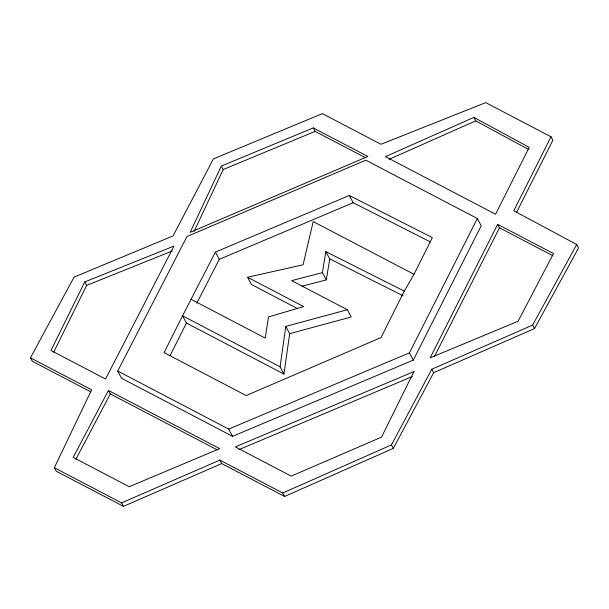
<?xml version="1.0" encoding="UTF-8"?>
<svg xmlns="http://www.w3.org/2000/svg" width="609" height="609" viewBox="0 0 609 609"><rect width="100%" height="100%" fill="white"/><g stroke="black" fill="none" stroke-linecap="round" stroke-linejoin="round"><path stroke-width="0.91" d="M280.079 366.808L285.788 326.409L347.336 309.745L351.218 316.992L289.678 333.663L283.961 374.063L186.43 323.052L182.54 315.805L215.396 252.103L349.3 195.466L432.344 237.639L414.013 274.301L404.285 291.125L381.028 337.569L246.196 395.553L164.087 352.611L182.54 315.805L280.079 366.808L283.961 374.063M301.881 286.238L326.295 279.889L322.405 272.642L325.845 251.624L404.285 291.125M326.295 279.889L329.735 258.878L325.845 251.624M221.311 166.067L190.183 232.333L367.851 156.467L313.254 127.913L221.311 166.067L223.168 169.538L194.065 231.504M551.023 136.789L513.768 210.76L576.685 244.513L578.55 247.985L534.512 328.563L433.661 372.693L393.323 448.361L284.593 496.464L221.706 463.571L123.452 506.361L56.211 471.191L54.346 467.72L91.609 389.798L30.45 357.81L74.07 277.118L173.07 235.911L213.394 158.903L322.389 113.624L380.983 144.272L485.716 102.639L551.023 136.789L552.881 140.26L516.47 212.549M84.765 281.929L50.958 350.472L105.555 379.026L173.999 246.074L84.765 281.929L86.623 285.4L53.653 352.246M170.071 355.679L186.43 323.052M117.727 371.056L228.679 429.086L409.415 352.877L477.327 218.517L365.788 160.182L186.971 236.543L117.727 371.056L121.61 378.303L232.569 436.333L413.305 360.125L481.217 225.764L477.327 218.517M497.637 224.34L430.152 357.841L518.069 321.27L553.497 253.557L497.637 224.34L499.494 227.812L552.858 255.719M434.582 356.242L499.494 227.812M196.791 303.236L219.278 259.35L353.182 202.713L430.304 241.872M108.448 390.453L73.164 457.397L129.245 486.728L219.689 448.627L108.448 390.453L110.313 393.924L217.337 449.899M75.912 459.201L110.313 393.924M54.346 467.72L121.594 502.889L219.841 460.099L282.736 492.993L391.465 444.882L431.796 369.221L532.647 325.092L576.685 244.513M473.893 117.385L385.444 156.642L495.566 214.231L529.221 147.355L473.893 117.385L475.758 120.856L528.604 149.479M389.044 159.345L475.758 120.856M238.949 449.632L412.323 376.522M223.168 169.538L315.119 131.384L365.514 157.739M86.623 285.4L172.362 250.946M322.405 272.642L291.665 280.627L347.336 309.745M297.489 308.58L251.464 284.51L247.574 277.255L303.084 264.793L313.193 221.577L414.013 274.301M329.735 258.878L403.112 295.822M247.574 277.255L303.647 306.586L268.493 316.931L265.235 338.094L191.173 299.362M90.954 391.952L32.315 361.282L30.45 357.81M532.647 325.092L534.512 328.563M313.254 127.913L315.119 131.384M349.3 195.466L353.182 202.713M431.796 369.221L433.661 372.693M409.415 352.877L413.305 360.125M391.465 444.882L393.323 448.361M285.788 326.409L289.678 333.663M215.396 252.103L219.278 259.35M282.736 492.993L284.593 496.464M228.679 429.086L232.569 436.333M219.841 460.099L221.706 463.571M121.594 502.889L123.452 506.361M413.968 371.574L381.523 437.125L291.201 476.116L235.333 446.899L413.968 371.574"/></g></svg>
